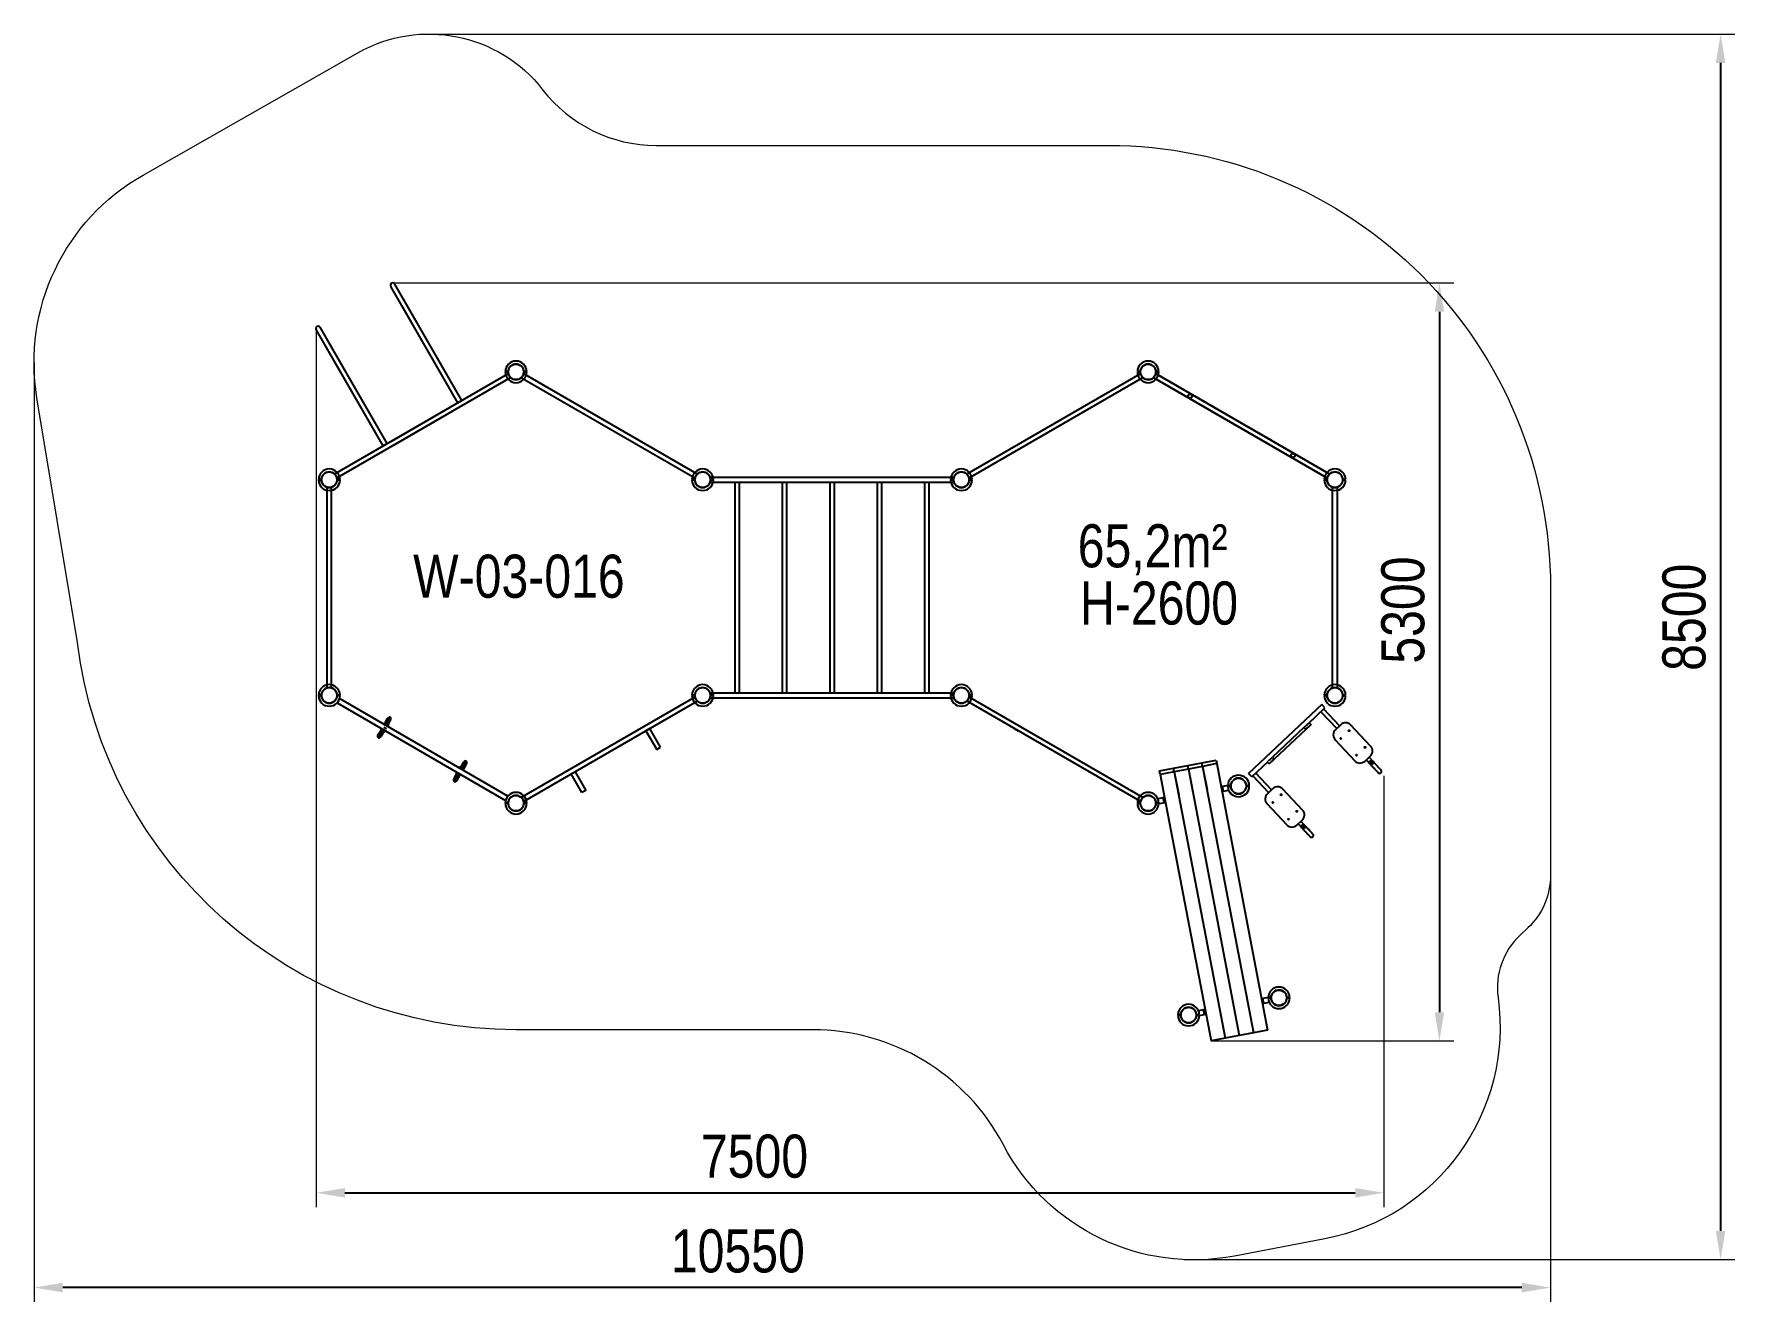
# Model space of a CAD drawing. Header units: millimetres. Extents: x -5526 to 6307, y -4831 to 3987.
import ezdxf

# ---------------------------------------------------------------- set-up
doc = ezdxf.new("R2010")
doc.units = ezdxf.units.MM
for name, color, linetype in [('DIKOM_АРТИКУЛ', 7, 'Continuous'), ('DIKOM_ЗОНА', 80, 'Continuous'), ('DIKOM_ОБЪЕКТ', 7, 'Continuous'), ('DIKOM_РАЗМЕР_ЗОНА', 7, 'Continuous'), ('DIKOM_РАЗМЕР_ОБЪЕКТА', 7, 'Continuous')]:
    doc.layers.add(name, color=color, linetype=linetype)
doc.styles.add('style1', font='arial.ttf', dxfattribs={"width": 0.8})
doc.dimstyles.new('1-50', dxfattribs={"dimtxt": 300, "dimasz": 200, "dimexe": 100, "dimexo": 0, "dimgap": 100, "dimtad": 1, "dimdec": 0, "dimtxsty": 'style1', "dimcen": 0, "dimclrd": 7, "dimclre": 7, "dimadec": 1, "dimazin": 2, "dimtfac": 1, "dimtdec": 0, "dimtmove": 0, "dimatfit": 3, "dimfxl": 0, "dimlwd": 25, "dimlwe": 18, "dimarcsym": 0})

# ---------------------------------------------------------------- blocks, each defined once
blk = doc.blocks.new('*D10')
at = {"layer": 'Defpoints', "color": 0, "transparency": 16777216}
for p in [(-5526, 1702), (5024, -1523), (-5526, -4731)]:
    blk.add_point(p, dxfattribs=at)
at = {"layer": 'DIKOM_РАЗМЕР_ЗОНА', "color": 7, "lineweight": 18, "transparency": 16777216}
for p, q in [((-5526, 1702), (-5526, -4831)), ((5024, -1523), (5024, -4831))]:
    blk.add_line(p, q, dxfattribs=at)
at = {"layer": 'DIKOM_РАЗМЕР_ЗОНА', "color": 7, "lineweight": 25, "transparency": 16777216}
blk.add_line((4824, -4731), (-5326, -4731), dxfattribs=at)
at = {"layer": 'DIKOM_РАЗМЕР_ЗОНА', "color": 7, "transparency": 16777216}
for points in [[(-5326, -4698), (-5326, -4765), (-5526, -4731)], [(4824, -4698), (4824, -4765), (5024, -4731)]]:
    blk.add_solid(points, dxfattribs=at)
at = {"layer": 'DIKOM_РАЗМЕР_ЗОНА', "color": 0, "transparency": 16777216, "insert": (-630, -4478), "char_height": 300, "attachment_point": 5, "style": 'style1'}
blk.add_mtext('10550', dxfattribs=at)
blk = doc.blocks.new('*D11')
at = {"layer": 'Defpoints', "color": 0, "transparency": 16777216}
for p in [(-2778, 3987), (2472, -4537), (6207, -4537)]:
    blk.add_point(p, dxfattribs=at)
at = {"layer": 'DIKOM_РАЗМЕР_ЗОНА', "color": 7, "lineweight": 18, "transparency": 16777216}
for p, q in [((-2778, 3987), (6307, 3987)), ((2472, -4537), (6307, -4537))]:
    blk.add_line(p, q, dxfattribs=at)
at = {"layer": 'DIKOM_РАЗМЕР_ЗОНА', "color": 7, "lineweight": 25, "transparency": 16777216}
blk.add_line((6207, 3787), (6207, -4337), dxfattribs=at)
at = {"layer": 'DIKOM_РАЗМЕР_ЗОНА', "color": 7, "transparency": 16777216}
for points in [[(6174, 3787), (6240, 3787), (6207, 3987)], [(6174, -4337), (6240, -4337), (6207, -4537)]]:
    blk.add_solid(points, dxfattribs=at)
at = {"layer": 'DIKOM_РАЗМЕР_ЗОНА', "color": 0, "transparency": 16777216, "insert": (5954, -69), "char_height": 300, "attachment_point": 5, "rotation": 90, "style": 'style1'}
blk.add_mtext('8500', dxfattribs=at)
blk = doc.blocks.new('*D12')
at = {"layer": 'Defpoints', "color": 0, "transparency": 16777216}
for p in [(-3030, 2256), (2662, -3016), (4251, -3016)]:
    blk.add_point(p, dxfattribs=at)
at = {"layer": 'DIKOM_РАЗМЕР_ОБЪЕКТА', "color": 7, "lineweight": 18, "transparency": 16777216}
for p, q in [((-3030, 2256), (4351, 2256)), ((2662, -3016), (4351, -3016))]:
    blk.add_line(p, q, dxfattribs=at)
at = {"layer": 'DIKOM_РАЗМЕР_ОБЪЕКТА', "color": 7, "lineweight": 25, "transparency": 16777216}
blk.add_line((4251, 2056), (4251, -2816), dxfattribs=at)
at = {"layer": 'DIKOM_РАЗМЕР_ОБЪЕКТА', "color": 7, "transparency": 16777216}
for points in [[(4218, 2056), (4284, 2056), (4251, 2256)], [(4218, -2816), (4284, -2816), (4251, -3016)]]:
    blk.add_solid(points, dxfattribs=at)
at = {"layer": 'DIKOM_РАЗМЕР_ОБЪЕКТА', "color": 0, "transparency": 16777216, "insert": (3998, -19), "char_height": 300, "attachment_point": 5, "rotation": 90, "style": 'style1'}
blk.add_mtext('5300', dxfattribs=at)
blk = doc.blocks.new('*D13')
at = {"layer": 'Defpoints', "color": 0, "transparency": 16777216}
for p in [(-3564, 1932), (3865, -1171), (3865, -4072)]:
    blk.add_point(p, dxfattribs=at)
at = {"layer": 'DIKOM_РАЗМЕР_ОБЪЕКТА', "color": 7, "lineweight": 18, "transparency": 16777216}
for p, q in [((-3564, 1932), (-3564, -4172)), ((3865, -1171), (3865, -4172))]:
    blk.add_line(p, q, dxfattribs=at)
at = {"layer": 'DIKOM_РАЗМЕР_ОБЪЕКТА', "color": 7, "lineweight": 25, "transparency": 16777216}
blk.add_line((-3364, -4072), (3665, -4072), dxfattribs=at)
at = {"layer": 'DIKOM_РАЗМЕР_ОБЪЕКТА', "color": 7, "transparency": 16777216}
for points in [[(-3364, -4039), (-3364, -4105), (-3564, -4072)], [(3665, -4039), (3665, -4105), (3865, -4072)]]:
    blk.add_solid(points, dxfattribs=at)
at = {"layer": 'DIKOM_РАЗМЕР_ОБЪЕКТА', "color": 0, "transparency": 16777216, "insert": (-514, -3819), "char_height": 300, "attachment_point": 5, "style": 'style1'}
blk.add_mtext('7500', dxfattribs=at)

msp = doc.modelspace()

# ---------------------------------------------------------------- linework, layer by layer
at = {"layer": 'DIKOM_ЗОНА', "color": 3, "lineweight": 15}
msp.add_lwpolyline([(3454, -4391.9), (2825.3, -4511.9, -0.3297588), (1217.3, -3738, 0.2782735), (-109.6, -2937.5), (-2173.5, -2937.5, -0.3780769), (-5224.6, -245.7), (-5506.3, 1457.6, -0.3141465), (-4768, 3006.1), (-3272.7, 3856.6, -0.3731691), (-1987.9, 3599.9, 0.2319041), (-1197.5, 3212.5), (1948.6, 3212.5, -0.4142136), (5023.6, 137.5), (5023.6, -1865.7, -0.2069752), (4866, -2230), (4811.7, -2281, 0.2429634), (4658.8, -2713.6, -0.3992129)], format="xyb", close=True, dxfattribs=at)
at = {"layer": 'DIKOM_ОБЪЕКТ'}
for p, q in [((-2577.2, 1422.9), (-3044.2, 2231.8)), ((-2549.5, 1438.9), (-3016.5, 2247.8)), ((-2577.2, 1422.9), (-2986.2, 2131.3)), ((-2549.5, 1438.9), (-2958.5, 2147.3)), ((-3096.8, 1122.9), (-3563.8, 1931.8)), ((-3069.1, 1138.9), (-3536.1, 1947.8)), ((-3096.8, 1122.9), (-3505.8, 1831.3)), ((-3069.1, 1138.9), (-3478.1, 1847.3)), ((-3432.9, 928.9), (-2229.2, 1623.9)), ((-2213.2, 1596.1), (-3416.9, 901.1)), ((-2228, 1639.5), (-2248.5, 1639.5)), ((-2228, 1635.5), (-2248.5, 1635.5)), ((-2133.9, 1596.1), (-930.1, 901.1)), ((-2098.5, 1639.5), (-2119.1, 1639.5)), ((-2098.5, 1635.5), (-2119.1, 1635.5)), ((-2118.5, 1639.5), (-2118.5, 1635.5)), ((-914.1, 928.9), (-2117.9, 1623.9)), ((965.1, 928.9), (2168.9, 1623.9)), ((2184.9, 1596.1), (981.1, 901.1)), ((2170.1, 1639.5), (2149.5, 1639.5)), ((2170.1, 1635.5), (2149.5, 1635.5)), ((3467.9, 901.1), (2264.2, 1596.1)), ((2264.2, 1596.1), (3467.9, 901.1)), ((2299.5, 1639.5), (2279, 1639.5)), ((2299.5, 1635.5), (2279, 1635.5)), ((2279.5, 1639.5), (2279.5, 1635.5)), ((2280.2, 1623.9), (3483.9, 928.9)), ((3483.9, 928.9), (2280.2, 1623.9)), ((-2577.2, 1422.9), (-2549.5, 1438.9)), ((-3035.3, 1158.4), (-2626.8, 1394.3)), ((-2610.8, 1366.6), (-3019.3, 1130.7)), ((2661.8, 1366.6), (3070.3, 1130.7)), ((3086.3, 1158.4), (2677.8, 1394.3)), ((-3096.8, 1122.9), (-3069.1, 1138.9)), ((-3527, 889.5), (-3547.6, 889.5)), ((-3527, 885.5), (-3547.6, 885.5)), ((-3488.6, 832.5), (-3488.6, -557.5)), ((-3456.6, -557.5), (-3456.6, 832.5)), ((-3397.6, 889.5), (-3418.1, 889.5)), ((-3397.6, 885.5), (-3418.1, 885.5)), ((-3417.6, 889.5), (-3417.6, 885.5)), ((-929, 889.5), (-949.5, 889.5)), ((-929, 885.5), (-949.5, 885.5)), ((-799.5, 889.5), (-820, 889.5)), ((-799.5, 885.5), (-820, 885.5)), ((870.5, 903.5), (-819.5, 903.5)), ((-819.5, 889.5), (-819.5, 885.5)), ((-819.5, 871.5), (870.5, 871.5)), ((-650.5, 871.5), (-650.5, -596.5)), ((-618.5, -596.5), (-618.5, 871.5)), ((-320.5, 871.5), (-320.5, -596.5)), ((-288.5, -596.5), (-288.5, 871.5)), ((9.5, 871.5), (9.5, -596.5)), ((41.5, -596.5), (41.5, 871.5)), ((339.5, 871.5), (339.5, -596.5)), ((371.5, -596.5), (371.5, 871.5)), ((669.5, 871.5), (669.5, -596.5)), ((701.5, -596.5), (701.5, 871.5)), ((871, 889.5), (850.5, 889.5)), ((871, 885.5), (850.5, 885.5)), ((1000.5, 889.5), (980, 889.5)), ((1000.5, 885.5), (980, 885.5)), ((980.5, 889.5), (980.5, 885.5)), ((3469.1, 889.5), (3448.6, 889.5)), ((3469.1, 885.5), (3448.6, 885.5)), ((3507.6, -557.5), (3507.6, 832.5)), ((3539.6, 832.5), (3539.6, -557.5)), ((3598.6, 889.5), (3578, 889.5)), ((3598.6, 885.5), (3578, 885.5)), ((3578.6, 889.5), (3578.6, 885.5)), ((-3527, -610.5), (-3547.6, -610.5)), ((-3527, -614.5), (-3547.6, -614.5)), ((-3397.6, -610.5), (-3418.1, -610.5)), ((-3397.6, -614.5), (-3418.1, -614.5)), ((-3417.6, -610.5), (-3417.6, -614.5)), ((-3417.5, -663.4), (-2246.2, -1343.7)), ((-2231.1, -1314.3), (-3401, -634.9)), ((-929.7, -625.9), (-2133.5, -1320.9)), ((-2117.5, -1348.6), (-913.7, -653.6)), ((-929, -610.5), (-949.5, -610.5)), ((-929, -614.5), (-949.5, -614.5)), ((-799.5, -610.5), (-820, -610.5)), ((-799.5, -614.5), (-820, -614.5)), ((870.5, -596.5), (-819.5, -596.5)), ((-819.5, -610.5), (-819.5, -614.5)), ((-819.5, -628.5), (870.5, -628.5)), ((871, -610.5), (850.5, -610.5)), ((871, -614.5), (850.5, -614.5)), ((2168.5, -1348.6), (964.7, -653.6)), ((1000.5, -610.5), (980, -610.5)), ((1000.5, -614.5), (980, -614.5)), ((980.5, -610.5), (980.5, -614.5)), ((980.7, -625.9), (2184.5, -1320.9)), ((3431.9, -675.6), (2921.9, -1155)), ((3340.7, -807.4), (3454.9, -700)), ((3454.9, -700), (3431.9, -675.6)), ((3556.1, -824.5), (3446.5, -707.9)), ((3469.1, -610.5), (3448.6, -610.5)), ((3469.1, -614.5), (3448.6, -614.5)), ((3598.6, -610.5), (3578, -610.5)), ((3598.6, -614.5), (3578, -614.5)), ((3578.6, -610.5), (3578.6, -614.5)), ((-3090.5, -815.2), (-3083.6, -803.2)), ((-3090.1, -815.4), (-3088.3, -812.4)), ((-3090.1, -815.4), (-3086.6, -817.4)), ((-3088.3, -812.4), (-3084.8, -814.4)), ((-3086.6, -817.4), (-3084.8, -814.4)), ((-3080.9, -808.6), (-3086.2, -817.7)), ((-3083.6, -803.2), (-3066.7, -774.3)), ((-3079.3, -809.5), (-3080.9, -808.6)), ((-3078.5, -808), (-3079.4, -809.5)), ((-3079.1, -809.2), (-3078.5, -808)), ((-3076.4, -806.5), (-3077.2, -806)), ((-3069, -800.1), (-3071.3, -804.1)), ((-3069.7, -827.2), (-3063.2, -816)), ((-3064, -818.4), (-3069.3, -827.5)), ((-3052.2, -771.2), (-3069, -800.1)), ((-3061.9, -819.7), (-3067.1, -828.7)), ((-3066.7, -774.3), (-3063.1, -768.1)), ((-3066.7, -829), (-3065, -826)), ((-3064.8, -819.3), (-3065.2, -819.5)), ((-3061.5, -828), (-3065, -826)), ((-3064, -818.4), (-3064.5, -819.2)), ((-3062.7, -819.2), (-3064, -818.4)), ((-3063.3, -831), (-3061.5, -828)), ((-3047.7, -785.3), (-3062.3, -810.4)), ((-3061.9, -819.7), (-3062, -819.6)), ((-3060.1, -816.4), (-3061, -815.8)), ((-3048.1, -764.1), (-3052.2, -771.2)), ((-3044.1, -779.1), (-3047.7, -785.3)), ((3345.6, -802.8), (3357.4, -815.3)), ((3426.8, -726.4), (3536.4, -843)), ((3564.5, -816.6), (3528, -850.9)), ((3772.1, -964.6), (3635.1, -818.8)), ((-3134.9, -891.7), (-3131.3, -885.5)), ((-3131.3, -885.5), (-3114.5, -856.5)), ((-3126.8, -899.6), (-3131, -906.7)), ((-3110, -870.7), (-3126.8, -899.6)), ((-3112.3, -896.6), (-3115.9, -902.8)), ((-3114.5, -856.5), (-3107.1, -843.7)), ((-3097.7, -871.4), (-3112.3, -896.6)), ((-3107.7, -866.7), (-3110, -870.7)), ((-3109.4, -859), (-3108.5, -859.5)), ((-3108.4, -847), (-3106.6, -844)), ((-3108.4, -847), (-3104.9, -849)), ((-3102.7, -846.2), (-3108, -855.3)), ((-3108, -855.3), (-3107.3, -855.7)), ((-3107.9, -856.5), (-3107.4, -855.7)), ((-3107.9, -856.5), (-3107.4, -855.8)), ((-3100.2, -847.7), (-3107.2, -859.8)), ((-3106.6, -844), (-3103.2, -846)), ((-3104.9, -849), (-3103.2, -846)), ((-3093.3, -867.9), (-3086.3, -855.8)), ((-3093.1, -868.8), (-3092.3, -869.4)), ((-3091.9, -832.3), (-3073.8, -842.7)), ((-3091.6, -866.3), (-3091.7, -866.4)), ((-3090, -865.8), (-3089, -866.4)), ((-3083.7, -857.3), (-3089, -866.4)), ((-3085, -860.6), (-3083.3, -857.5)), ((-3081.6, -862.6), (-3085, -860.6)), ((-3079.8, -859.5), (-3083.3, -857.5)), ((-3081.6, -862.6), (-3079.8, -859.5)), ((-3063.3, -831), (-3066.7, -829)), ((-1241.9, -843.1), (-1269.6, -859.1)), ((-1269.6, -859.1), (-1194.6, -989)), ((-1166.9, -973), (-1241.9, -843.1)), ((1292.9, -843.1), (1320.6, -859.1)), ((3308.6, -836.5), (3090, -1041.9)), ((3321, -849.6), (3102.4, -1055)), ((3321, -849.6), (3308.6, -836.5)), ((3525.8, -921.5), (3662.8, -1067.3)), ((-1194.6, -989), (-1166.9, -973)), ((2598.5, -1081.3), (2696.7, -1062.6)), ((2696.7, -1062.6), (2701.4, -1087.3)), ((3090, -1041.9), (3102.4, -1055)), ((3733.5, -1069.5), (3769.9, -1035.2)), ((3741.9, -1061.6), (3767.4, -1088.7)), ((3787.1, -1070.2), (3761.6, -1043.1)), ((-2603.4, -1191), (-2588.8, -1165.9)), ((-2598.8, -1205.1), (-2582, -1176.2)), ((-2590.9, -1160), (-2590.1, -1160.5)), ((-2589.6, -1148.3), (-2587.8, -1145.3)), ((-2589.6, -1148.3), (-2586.1, -1150.3)), ((-2589.2, -1156.7), (-2583.9, -1147.6)), ((-2589.2, -1156.7), (-2589, -1156.7)), ((-2588.4, -1157.1), (-2587, -1157.9)), ((-2587.8, -1145.3), (-2584.3, -1147.3)), ((-2581.3, -1149.1), (-2587.8, -1160.3)), ((-2587, -1157.9), (-2581.7, -1148.8)), ((-2587, -1157.9), (-2586.5, -1157.2)), ((-2586.2, -1157), (-2585.8, -1156.8)), ((-2586.1, -1150.3), (-2584.3, -1147.3)), ((-2567.5, -1173.1), (-2584.3, -1202.1)), ((-2582, -1176.2), (-2579.7, -1172.3)), ((-2574.7, -1169.8), (-2573.8, -1170.3)), ((-2572.6, -1168.3), (-2571.6, -1166.8)), ((-2572, -1167.1), (-2572.6, -1168.3)), ((-2571.7, -1166.8), (-2570.2, -1167.7)), ((-2571.2, -1116.8), (-2569.5, -1113.8)), ((-2571.2, -1116.8), (-2567.8, -1118.8)), ((-2570.2, -1167.7), (-2564.9, -1158.6)), ((-2569.5, -1113.8), (-2566, -1115.8)), ((-2567.8, -1118.8), (-2566, -1115.8)), ((-2560.6, -1161.1), (-2567.5, -1173.1)), ((-2567.3, -1119), (-2562.1, -1110)), ((-2566.2, -1161.9), (-2564.4, -1158.9)), ((-2562.7, -1163.9), (-2566.2, -1161.9)), ((-2557.7, -1108.4), (-2564.7, -1120.5)), ((-2561, -1160.9), (-2564.4, -1158.9)), ((-2562.7, -1163.9), (-2561, -1160.9)), ((-2561, -1110.6), (-2562.1, -1110)), ((-2559.4, -1110.1), (-2559.4, -1109.9)), ((-2557.9, -1107.5), (-2558.8, -1107)), ((-2553.3, -1104.9), (-2538.7, -1079.8)), ((-2550.9, -1128.6), (-2543.9, -1116.5)), ((-2548.3, -1130.1), (-2543, -1121)), ((-2547.9, -1130.3), (-2546.1, -1127.3)), ((-2544.4, -1132.3), (-2547.9, -1130.3)), ((-2542.7, -1129.3), (-2546.1, -1127.3)), ((-2544.4, -1132.3), (-2542.7, -1129.3)), ((-2536.5, -1119.8), (-2544, -1132.6)), ((-2543, -1121), (-2543.7, -1120.6)), ((-2543.1, -1119.8), (-2543.6, -1120.7)), ((-2543.1, -1119.8), (-2543.6, -1120.5)), ((-2543.3, -1109.6), (-2541.1, -1105.6)), ((-2541.7, -1117.3), (-2542.5, -1116.8)), ((-2541.1, -1105.6), (-2524.2, -1076.7)), ((-2538.7, -1079.8), (-2535.1, -1073.6)), ((-2519.7, -1090.8), (-2536.5, -1119.8)), ((-2524.2, -1076.7), (-2520.1, -1069.6)), ((-2516.1, -1084.6), (-2519.7, -1090.8)), ((-1789.3, -1159.1), (-1761.5, -1143.1)), ((-1714.3, -1289), (-1789.3, -1159.1)), ((-1761.5, -1143.1), (-1686.5, -1273)), ((1840.3, -1159.1), (1812.5, -1143.1)), ((2303.8, -1137.5), (2402, -1118.8)), ((2308.5, -1162.3), (2303.8, -1137.5)), ((2406.7, -1143.5), (2308.5, -1162.3)), ((2308.5, -1162.3), (2339.3, -1323.6)), ((2402, -1118.8), (2500.2, -1100)), ((2406.7, -1143.5), (2402, -1118.8)), ((2505, -1124.8), (2406.7, -1143.5)), ((2406.7, -1143.5), (2437.5, -1304.8)), ((2406.7, -1143.5), (2760.3, -2997.2)), ((2500.2, -1100), (2598.5, -1081.3)), ((2505, -1124.8), (2500.2, -1100)), ((2603.2, -1106.1), (2505, -1124.8)), ((2505, -1124.8), (2535.7, -1286.1)), ((2505, -1124.8), (2858.6, -2978.5)), ((2603.2, -1106.1), (2598.5, -1081.3)), ((2701.4, -1087.3), (2603.2, -1106.1)), ((2603.2, -1106.1), (2634, -1267.3)), ((2610.6, -1144.7), (2956.8, -2959.7)), ((2701.4, -1087.3), (2732.2, -1248.6)), ((2944.8, -1179.4), (2921.9, -1155)), ((2944.8, -1179.4), (3059, -1072.1)), ((2953.2, -1171.6), (3062.8, -1288.2)), ((3082.5, -1269.7), (2972.9, -1153.1)), ((3065.9, -1089.3), (3054.1, -1076.7)), ((-2607, -1197.2), (-2603.4, -1191)), ((-2603, -1212.3), (-2598.8, -1205.1)), ((-2584.3, -1202.1), (-2587.9, -1208.3)), ((-1686.5, -1273), (-1714.3, -1289)), ((2778.3, -1239.8), (2732.2, -1248.6)), ((2732.2, -1248.6), (3055, -2941)), ((2738.5, -1281.5), (2784.5, -1272.7)), ((2748.3, -1279.6), (2742, -1246.7)), ((2798.7, -1240.6), (2778.2, -1240.6)), ((2798.7, -1244.6), (2778.2, -1244.6)), ((2928.2, -1240.6), (2907.7, -1240.6)), ((2928.2, -1244.6), (2907.7, -1244.6)), ((2908.2, -1240.6), (2908.2, -1244.6)), ((3090.8, -1261.8), (3054.4, -1296)), ((3298.5, -1409.7), (3161.5, -1264)), ((-2228, -1360.5), (-2248.5, -1360.5)), ((-2228, -1364.5), (-2248.5, -1364.5)), ((-2098.5, -1360.5), (-2119.1, -1360.5)), ((-2098.5, -1364.5), (-2119.1, -1364.5)), ((-2118.5, -1360.5), (-2118.5, -1364.5)), ((2170.1, -1360.5), (2149.5, -1360.5)), ((2170.1, -1364.5), (2149.5, -1364.5)), ((2299.5, -1360.5), (2279, -1360.5)), ((2299.5, -1364.5), (2279, -1364.5)), ((2279.5, -1360.5), (2279.5, -1364.5)), ((2339.3, -1323.6), (2293.2, -1332.3)), ((2299.5, -1365.3), (2345.5, -1356.5)), ((2335.7, -1358.3), (2329.4, -1325.4)), ((2339.3, -1323.6), (2662.1, -3015.9)), ((3052.2, -1366.7), (3189.2, -1512.4)), ((3259.9, -1514.6), (3296.3, -1480.4)), ((3268.2, -1506.8), (3293.8, -1533.9)), ((3313.4, -1515.4), (3287.9, -1488.3)), ((3059.3, -2713.3), (3013.3, -2722)), ((3029.4, -2753.1), (3023.1, -2720.2)), ((3079.8, -2714), (3059.3, -2714)), ((3079.8, -2718), (3059.3, -2718)), ((3209.3, -2714), (3188.7, -2714)), ((3209.3, -2718), (3188.7, -2718)), ((3189.3, -2714), (3189.3, -2718)), ((2451.1, -2833.9), (2430.6, -2833.9)), ((2451.1, -2837.9), (2430.6, -2837.9)), ((2580.6, -2833.9), (2560.1, -2833.9)), ((2580.6, -2837.9), (2560.1, -2837.9)), ((2560.6, -2833.9), (2560.6, -2837.9)), ((2620.3, -2797), (2574.3, -2805.8)), ((2580.6, -2838.7), (2626.6, -2829.9)), ((2616.8, -2831.8), (2610.5, -2798.9)), ((3019.5, -2755), (3065.6, -2746.2)), ((3055, -2941), (2956.8, -2959.7)), ((2760.3, -2997.2), (2662.1, -3015.9)), ((2858.6, -2978.5), (2760.3, -2997.2)), ((2956.8, -2959.7), (2858.6, -2978.5))]:
    msp.add_line(p, q, dxfattribs=at)
at = {"layer": 'DIKOM_ОБЪЕКТ', "flags": 128}
for points in [[(-3078.5, -808), (-3077.9, -807.1), (-3077.5, -806.4), (-3077.3, -806.1), (-3077.2, -806), (-3077.4, -806.3), (-3077.7, -806.8), (-3078.2, -807.7), (-3078.9, -808.8), (-3079.7, -810.2), (-3080.7, -811.9), (-3081.8, -813.8), (-3083.1, -815.9), (-3084.5, -818.2), (-3084.7, -818.5)], [(-3083.9, -819), (-3083.6, -818.7), (-3082.2, -816.4), (-3081, -814.3), (-3079.8, -812.4), (-3078.8, -810.7), (-3078, -809.3), (-3077.3, -808.2), (-3076.8, -807.3), (-3076.5, -806.8), (-3076.4, -806.5), (-3076.4, -806.5)], [(-3062.3, -817.9), (-3061.7, -816.9), (-3061.3, -816.3), (-3061, -815.9), (-3061, -815.9), (-3061.1, -816.1), (-3061.4, -816.7), (-3061.9, -817.5), (-3062.6, -818.6), (-3063.4, -820), (-3064.4, -821.7), (-3065.6, -823.6), (-3066.9, -825.7), (-3068.2, -828), (-3068.3, -828.1)], [(-3067.4, -828.6), (-3067.4, -828.5), (-3066, -826.2), (-3064.7, -824.1), (-3063.6, -822.2), (-3062.6, -820.6), (-3061.8, -819.2), (-3061.1, -818), (-3060.6, -817.2), (-3060.3, -816.6), (-3060.1, -816.4), (-3060.1, -816.4)], [(3308.6, -836.5), (3311.8, -833.5), (3315, -830.5), (3318.1, -827.6), (3321.1, -824.8), (3324, -822), (3326.9, -819.3), (3329.5, -816.8), (3332.1, -814.5), (3334.4, -812.3), (3336.6, -810.2), (3337.8, -809.1)], [(3357.4, -815.3), (3357.3, -815.5), (3356.9, -815.9), (3356.2, -816.5), (3355.2, -817.4), (3354, -818.6), (3352.5, -819.9), (3350.8, -821.5), (3348.9, -823.4), (3346.7, -825.4), (3344.4, -827.6), (3341.9, -829.9), (3339.2, -832.5), (3336.4, -835.1), (3333.4, -837.9), (3330.4, -840.7), (3327.3, -843.6), (3324.1, -846.6), (3321, -849.6)], [(-3101.8, -846.8), (-3102.4, -847.7), (-3103.7, -849.9), (-3105, -851.9), (-3106.1, -853.8), (-3107.1, -855.3), (-3107.9, -856.6), (-3108.5, -857.7), (-3109, -858.4), (-3109.3, -858.8), (-3109.4, -859), (-3109.3, -858.8), (-3109, -858.4), (-3108.6, -857.6), (-3107.9, -856.5)], [(-3108.5, -859.5), (-3108.4, -859.4), (-3108.1, -858.9), (-3107.7, -858.2), (-3107, -857.1), (-3106.2, -855.8), (-3105.3, -854.3), (-3104.1, -852.5), (-3102.9, -850.4), (-3101.5, -848.2), (-3101, -847.3)], [(-3085.4, -856.3), (-3086.1, -857.5), (-3087.5, -859.7), (-3088.7, -861.8), (-3089.9, -863.6), (-3090.8, -865.2), (-3091.6, -866.5), (-3092.3, -867.5), (-3092.7, -868.3), (-3093, -868.7), (-3093.1, -868.8), (-3093, -868.7), (-3092.8, -868.2), (-3092.3, -867.4), (-3091.7, -866.4)], [(-3092.3, -869.4), (-3092.2, -869.2), (-3091.9, -868.8), (-3091.4, -868), (-3090.8, -867), (-3090, -865.7), (-3089, -864.1), (-3087.9, -862.3), (-3086.6, -860.3), (-3085.3, -858), (-3084.5, -856.8)], [(3060.9, -1069.3), (3062.1, -1068.2), (3064.3, -1066.1), (3066.6, -1063.9), (3069.1, -1061.6), (3071.8, -1059.1), (3074.6, -1056.4), (3077.6, -1053.6), (3080.6, -1050.8), (3083.7, -1047.9), (3086.9, -1044.9), (3090, -1041.9)], [(3102.4, -1055), (3099.2, -1058), (3096, -1061), (3092.9, -1063.9), (3089.9, -1066.8), (3087, -1069.5), (3084.2, -1072.2), (3081.5, -1074.7), (3079, -1077.1), (3076.6, -1079.3), (3074.5, -1081.3), (3072.5, -1083.1), (3070.8, -1084.7), (3069.4, -1086.1), (3068.1, -1087.2), (3067.2, -1088.1), (3066.5, -1088.8), (3066.1, -1089.2), (3065.9, -1089.3)], [(-2583.6, -1147.7), (-2583.7, -1147.8), (-2585, -1150.1), (-2586.3, -1152.2), (-2587.5, -1154.1), (-2588.5, -1155.8), (-2589.3, -1157.2), (-2590, -1158.3), (-2590.5, -1159.1), (-2590.8, -1159.7), (-2590.9, -1159.9), (-2590.9, -1160)], [(-2588.8, -1158.5), (-2589.4, -1159.4), (-2589.8, -1160.1), (-2590, -1160.4), (-2590.1, -1160.5), (-2589.9, -1160.2), (-2589.6, -1159.7), (-2589.1, -1158.8), (-2588.4, -1157.7), (-2587.6, -1156.3), (-2586.6, -1154.6), (-2585.5, -1152.7), (-2584.2, -1150.6), (-2582.8, -1148.3), (-2582.8, -1148.2)], [(-2567.2, -1157.3), (-2567.4, -1157.6), (-2568.8, -1159.9), (-2570.1, -1162), (-2571.2, -1163.9), (-2572.2, -1165.6), (-2573.1, -1167), (-2573.7, -1168.1), (-2574.2, -1169), (-2574.5, -1169.6), (-2574.7, -1169.8), (-2574.7, -1169.8)], [(-2572.6, -1168.3), (-2573.1, -1169.3), (-2573.6, -1169.9), (-2573.8, -1170.3), (-2573.8, -1170.3), (-2573.7, -1170.1), (-2573.4, -1169.5), (-2572.9, -1168.7), (-2572.2, -1167.5), (-2571.4, -1166.1), (-2570.4, -1164.5), (-2569.2, -1162.6), (-2567.9, -1160.4), (-2566.6, -1158.1), (-2566.3, -1157.8)], [(-2558.8, -1107), (-2558.9, -1107.1), (-2559.2, -1107.5), (-2559.6, -1108.3), (-2560.3, -1109.3), (-2561.1, -1110.6), (-2562, -1112.2), (-2563.2, -1114), (-2564.4, -1116.1), (-2565.8, -1118.3), (-2566.5, -1119.5)], [(-2565.7, -1120), (-2564.9, -1118.8), (-2563.6, -1116.6), (-2562.3, -1114.5), (-2561.2, -1112.7), (-2560.2, -1111.1), (-2559.4, -1109.8), (-2558.8, -1108.8), (-2558.3, -1108.1), (-2558, -1107.6), (-2557.9, -1107.5), (-2558, -1107.6), (-2558.3, -1108.1), (-2558.7, -1108.9), (-2559.4, -1109.9)], [(-2542.5, -1116.8), (-2542.6, -1117), (-2542.9, -1117.4), (-2543.4, -1118.1), (-2544, -1119.2), (-2544.8, -1120.5), (-2545.8, -1122.1), (-2546.9, -1123.9), (-2548.2, -1125.9), (-2549.5, -1128.1), (-2550.1, -1129.1)], [(-2549.2, -1129.6), (-2548.7, -1128.7), (-2547.3, -1126.4), (-2546.1, -1124.4), (-2544.9, -1122.6), (-2544, -1121), (-2543.2, -1119.7), (-2542.5, -1118.7), (-2542.1, -1117.9), (-2541.8, -1117.5), (-2541.7, -1117.3), (-2541.8, -1117.5), (-2542, -1118), (-2542.5, -1118.7), (-2543.1, -1119.8)], [(3767.4, -1088.7), (3771.2, -1092.7), (3774.9, -1096.7), (3778.6, -1100.7), (3782.3, -1104.6), (3785.9, -1108.4), (3789.4, -1112.2), (3792.8, -1115.8), (3796.2, -1119.3), (3799.4, -1122.7), (3802.4, -1126), (3805.3, -1129.1), (3808.1, -1132), (3810.6, -1134.8), (3813, -1137.3), (3815.2, -1139.6), (3817.2, -1141.7), (3819, -1143.6), (3820.5, -1145.3), (3821.9, -1146.7), (3823, -1147.9), (3823.8, -1148.8), (3824.4, -1149.4), (3824.8, -1149.8), (3824.9, -1149.9)], [(3784.9, -1072.3), (3784.5, -1072.7), (3783.3, -1073.8), (3781.9, -1075.1), (3780.4, -1076.5), (3778.8, -1078), (3777.2, -1079.5), (3775.6, -1081), (3774, -1082.5), (3772.5, -1083.9), (3771.2, -1085.2), (3770, -1086.3), (3769.6, -1086.7)], [(3769.6, -1086.7), (3770, -1086.3), (3771.2, -1085.2), (3772.5, -1083.9), (3774, -1082.5), (3775.6, -1081), (3777.2, -1079.5)], [(3777.2, -1079.5), (3778.8, -1078), (3780.4, -1076.5), (3781.9, -1075.1), (3783.3, -1073.8), (3784.5, -1072.7), (3784.9, -1072.3)], [(3844.6, -1131.5), (3844.5, -1131.3), (3844.1, -1130.9), (3843.5, -1130.3), (3842.6, -1129.4), (3841.5, -1128.2), (3840.2, -1126.8), (3838.7, -1125.1), (3836.9, -1123.3), (3834.9, -1121.1), (3832.7, -1118.8), (3830.3, -1116.3), (3827.7, -1113.5), (3825, -1110.6), (3822.1, -1107.5), (3819, -1104.3), (3815.8, -1100.9), (3812.5, -1097.3), (3809.1, -1093.7), (3805.6, -1089.9), (3802, -1086.1), (3798.3, -1082.2), (3794.6, -1078.2), (3790.8, -1074.3), (3787.1, -1070.2)], [(3293.8, -1533.9), (3297.5, -1537.9), (3301.3, -1541.9), (3305, -1545.8), (3308.6, -1549.7), (3312.2, -1553.6), (3315.8, -1557.3), (3319.2, -1561), (3322.5, -1564.5), (3325.7, -1567.9), (3328.8, -1571.2), (3331.7, -1574.3), (3334.4, -1577.2), (3337, -1579.9), (3339.4, -1582.5), (3341.6, -1584.8), (3343.6, -1586.9), (3345.4, -1588.8), (3346.9, -1590.5), (3348.2, -1591.9), (3349.3, -1593), (3350.2, -1593.9), (3350.8, -1594.6), (3351.2, -1595), (3351.3, -1595.1)], [(3311.2, -1517.5), (3310.8, -1517.9), (3309.6, -1519), (3308.3, -1520.3), (3306.8, -1521.7), (3305.2, -1523.1), (3303.6, -1524.7), (3302, -1526.2), (3300.4, -1527.7), (3298.9, -1529.1), (3297.6, -1530.3), (3296.4, -1531.5), (3295.9, -1531.8)], [(3295.9, -1531.8), (3296.4, -1531.5), (3297.6, -1530.3), (3298.9, -1529.1), (3300.4, -1527.7), (3302, -1526.2), (3303.6, -1524.7)], [(3303.6, -1524.7), (3305.2, -1523.1), (3306.8, -1521.7), (3308.3, -1520.3), (3309.6, -1519), (3310.8, -1517.9), (3311.2, -1517.5)], [(3371, -1576.6), (3370.8, -1576.5), (3370.5, -1576.1), (3369.9, -1575.4), (3369, -1574.5), (3367.9, -1573.4), (3366.6, -1572), (3365, -1570.3), (3363.3, -1568.4), (3361.3, -1566.3), (3359.1, -1564), (3356.7, -1561.4), (3354.1, -1558.7), (3351.4, -1555.8), (3348.5, -1552.7), (3345.4, -1549.4), (3342.2, -1546), (3338.9, -1542.5), (3335.4, -1538.8), (3331.9, -1535.1), (3328.3, -1531.3), (3324.7, -1527.4), (3320.9, -1523.4), (3317.2, -1519.4), (3313.4, -1515.4)]]:
    msp.add_lwpolyline(points, dxfattribs=at)
at = {"layer": 'DIKOM_ОБЪЕКТ'}
for centre, radius in [((-2173.5, 1637.5), 54), ((2224.5, 1637.5), 54), ((2516, 1469.3), 13.5), ((3232.2, 1055.8), 13.5), ((-3472.6, 887.5), 54), ((-874.5, 887.5), 54), ((925.5, 887.5), 54), ((3523.6, 887.5), 54), ((-3472.6, -612.5), 54), ((-874.5, -612.5), 54), ((925.5, -612.5), 54), ((3523.6, -612.5), 54), ((3523.6, -612.5), 54), ((3565, -912.2), 4), ((3623.3, -857.4), 4), ((3674.6, -1028.7), 4), ((3732.9, -973.9), 4), ((3777.2, -1079.5), 13.5), ((3777.2, -1079.5), 10.5), ((2853.2, -1242.6), 54), ((2853.2, -1242.6), 54), ((3149.7, -1302.5), 4), ((-2173.5, -1362.5), 54), ((2224.5, -1362.5), 54), ((2224.5, -1362.5), 54), ((3091.4, -1357.3), 4), ((3259.3, -1419.1), 4), ((3201, -1473.9), 4), ((3303.6, -1524.7), 13.5), ((3303.6, -1524.7), 10.5), ((3134.3, -2716), 54), ((3134.3, -2716), 54), ((2505.6, -2835.9), 54), ((2505.6, -2835.9), 54)]:
    msp.add_circle(centre, radius, dxfattribs=at)
for centre, radius, start, end in [((-3030.3, 2239.8), 16, 30, 210), ((-3550, 1939.8), 16, 30, 210), ((-2173.5, 1637.5), 75, 1.52807, 178.47193), ((-2173.5, 1637.5), 54.5, 2.10307, 177.89693), ((2224.5, 1637.5), 75, 1.52807, 178.47193), ((2224.5, 1637.5), 54.5, 2.10307, 177.89693), ((-2173.5, 1637.5), 75, 181.52807, 358.47193), ((-2173.5, 1637.5), 54.5, 182.10307, 357.89693), ((2224.5, 1637.5), 75, 181.52807, 358.47193), ((2224.5, 1637.5), 54.5, 182.10307, 357.89693), ((-3472.6, 887.5), 75, 1.52807, 178.47193), ((-874.5, 887.5), 75, 1.52807, 178.47193), ((925.5, 887.5), 75, 1.52807, 178.47193), ((3523.6, 887.5), 75, 1.52807, 178.47193), ((-3472.6, 887.5), 75, 181.52807, 358.47193), ((-3472.6, 887.5), 54.5, 2.10307, 177.89693), ((-3472.6, 887.5), 54.5, 182.10307, 357.89693), ((-874.5, 887.5), 75, 181.52807, 358.47193), ((-874.5, 887.5), 54.5, 2.10307, 177.89693), ((-874.5, 887.5), 54.5, 182.10307, 357.89693), ((925.5, 887.5), 75, 181.52807, 358.47193), ((925.5, 887.5), 54.5, 2.10307, 177.89693), ((925.5, 887.5), 54.5, 182.10307, 357.89693), ((3523.6, 887.5), 75, 181.52807, 358.47193), ((3523.6, 887.5), 54.5, 2.10307, 177.89693), ((3523.6, 887.5), 54.5, 182.10307, 357.89693), ((-3472.6, -612.5), 75, 1.52807, 178.47193), ((-3472.6, -612.5), 54.5, 2.10307, 177.89693), ((-874.5, -612.5), 75, 1.52807, 178.47193), ((-874.5, -612.5), 54.5, 2.10307, 177.89693), ((925.5, -612.5), 75, 1.52807, 178.47193), ((925.5, -612.5), 54.5, 2.10307, 177.89693), ((3523.6, -612.5), 75, 1.52807, 178.47193), ((3523.6, -612.5), 54.5, 2.10307, 177.89693), ((-3472.6, -612.5), 75, 181.52807, 358.47193), ((-3472.6, -612.5), 54.5, 182.10307, 357.89693), ((-874.5, -612.5), 75, 181.52807, 358.47193), ((-874.5, -612.5), 54.5, 182.10307, 357.89693), ((925.5, -612.5), 75, 181.52807, 358.47193), ((925.5, -612.5), 54.5, 182.10307, 357.89693), ((3523.6, -612.5), 75, 181.52807, 358.47193), ((3523.6, -612.5), 54.5, 182.10307, 357.89693), ((-3074.7, -809), 10.5, 57.17679, 146.89998), ((-3070.1, -812), 8, 329.85213, 149.85213), ((-3074.7, -810.1), 11.5, 13.49488, 60.46982), ((-3053.6, -773.6), 11, 59.85213, 149.85213), ((-3053.6, -773.6), 11, 329.85213, 59.85213), ((3598.7, -853.1), 50, 43.22523, 133.22523), ((-3125.4, -897.2), 11, 149.85213, 239.85213), ((-3125.4, -897.2), 11, 239.85213, 329.85213), ((-3105.1, -861.3), 10.5, 152.80427, 242.52746), ((-3104.1, -860.8), 11.5, 239.23443, 286.20953), ((-3100.3, -863.9), 8, 149.85213, 329.85213), ((3562.3, -887.3), 50, 133.22523, 223.22523), ((3735.7, -998.8), 50, 313.22523, 43.22523), ((-2580.9, -1164.3), 8, 149.85213, 329.85213), ((-2576.4, -1166.2), 11.5, 193.49488, 240.46982), ((-2576.3, -1167.3), 10.5, 237.17679, 326.89998), ((-2550.8, -1112.5), 8, 329.85213, 149.85213), ((-2546.9, -1115.5), 11.5, 59.23443, 106.20953), ((-2545.9, -1115), 10.5, 332.80427, 62.52746), ((-2525.6, -1079.1), 11, 59.85213, 149.85213), ((-2525.6, -1079.1), 11, 329.85213, 59.85213), ((2853.2, -1242.6), 75, 1.52807, 178.47193), ((3699.3, -1033), 50, 223.22523, 313.22523), ((3834.8, -1140.7), 13.5, 223.22523, 43.22523), ((-2597.4, -1202.7), 11, 149.85213, 239.85213), ((-2597.4, -1202.7), 11, 239.85213, 329.85213), ((-2173.5, -1362.5), 75, 1.52807, 178.47193), ((2224.5, -1362.5), 75, 1.52807, 178.47193), ((2853.2, -1242.6), 75, 181.52807, 358.47193), ((2853.2, -1242.6), 54.5, 2.10307, 177.89693), ((2853.2, -1242.6), 54.5, 182.10307, 357.89693), ((3088.6, -1332.5), 50, 133.22523, 223.22523), ((3125.1, -1298.2), 50, 43.22523, 133.22523), ((-2173.5, -1362.5), 75, 181.52807, 358.47193), ((-2173.5, -1362.5), 54.5, 2.10307, 177.89693), ((-2173.5, -1362.5), 54.5, 182.10307, 357.89693), ((2224.5, -1362.5), 75, 181.52807, 358.47193), ((2224.5, -1362.5), 54.5, 2.10307, 177.89693), ((2224.5, -1362.5), 54.5, 182.10307, 357.89693), ((3262.1, -1444), 50, 313.22523, 43.22523), ((3225.6, -1478.2), 50, 223.22523, 313.22523), ((3361.1, -1585.9), 13.5, 223.22523, 43.22523), ((3134.3, -2716), 75, 1.52807, 178.47193), ((3134.3, -2716), 75, 181.52807, 358.47193), ((3134.3, -2716), 54.5, 2.10307, 177.89693), ((3134.3, -2716), 54.5, 182.10307, 357.89693), ((2505.6, -2835.9), 75, 1.52807, 178.47193), ((2505.6, -2835.9), 75, 181.52807, 358.47193), ((2505.6, -2835.9), 54.5, 2.10307, 177.89693), ((2505.6, -2835.9), 54.5, 182.10307, 357.89693), ((2478.8, -2882.9), 0.856, 149.00305, 171.68931)]:
    msp.add_arc(centre, radius, start, end, dxfattribs=at)
for points, knots in [([(3469.5, -607.4), (3469.7, -605.8), (3470.1, -602.6), (3471.2, -597.7), (3472.9, -592.9), (3475, -588.1), (3477.7, -583.4), (3481.2, -578.4), (3486, -573.1), (3492, -568.1), (3498.6, -564.2), (3505.5, -561.1), (3512.5, -559.2), (3518, -558.4), (3521, -558.2), (3521.8, -558.2)], [0, 0, 0, 0, 0.0663725, 0.1329438, 0.1993002, 0.2658061, 0.3325349, 0.3990241, 0.4949375, 0.590849, 0.6843475, 0.7778622, 0.8731286, 0.9684167, 1, 1, 1, 1]), ([(3470.5, -622.6), (3470.3, -621.2), (3469.7, -618.3), (3469.4, -614.3), (3469.3, -610.6), (3469.4, -608.4), (3469.5, -607.4)], [0, 0, 0, 0, 0.2737507, 0.5530373, 0.7743291, 1, 1, 1, 1]), ([(3525.4, -666.8), (3524.3, -666.8), (3522.1, -666.8), (3518.3, -666.5), (3514.3, -665.9), (3511.6, -665.2), (3510.2, -664.8)], [0, 0, 0, 0, 0.2289774, 0.4635308, 0.7291755, 1, 1, 1, 1]), ([(-3077.2, -808.2), (-3077.2, -808.2), (-3077.1, -807.9), (-3076.9, -807.6), (-3076.8, -807.3), (-3076.7, -807.1), (-3076.7, -807.2), (-3076.7, -807.2)], [0, 0, 0, 0, 0.0067999, 0.2385312, 0.5476939, 0.9518264, 1, 1, 1, 1]), ([(-3052.2, -771.2), (-3052.8, -770.9), (-3053.9, -770.3), (-3055.6, -769.8), (-3057.4, -769.5), (-3059.2, -769.6), (-3061, -769.9), (-3062.6, -770.5), (-3064.1, -771.4), (-3065.3, -772.3), (-3066.1, -773.3), (-3066.5, -773.9), (-3066.7, -774.2), (-3066.7, -774.3)], [0, 0, 0, 0, 0.1058379, 0.2147452, 0.3205832, 0.4294904, 0.5353295, 0.6442378, 0.7500796, 0.8589906, 0.9242394, 0.990185, 1, 1, 1, 1]), ([(-3062.4, -818), (-3062.4, -817.9), (-3062.4, -817.9), (-3062.9, -818.3), (-3063.5, -818.6), (-3063.6, -818.7)], [0, 0, 0, 0, 0.3837839, 0.900265, 1, 1, 1, 1]), ([(-3052.2, -771.2), (-3051.7, -771.5), (-3050.7, -772.2), (-3049.3, -773.5), (-3048.2, -774.9), (-3047.3, -776.5), (-3046.7, -778.2), (-3046.4, -779.9), (-3046.5, -781.6), (-3046.7, -783.1), (-3047.2, -784.3), (-3047.5, -784.9), (-3047.7, -785.3), (-3047.7, -785.3)], [0, 0, 0, 0, 0.1058379, 0.2147452, 0.3205832, 0.4294904, 0.5353295, 0.6442378, 0.7500796, 0.8589906, 0.9242394, 0.990185, 1, 1, 1, 1]), ([(-3126.8, -899.6), (-3127.3, -899.3), (-3128.4, -898.6), (-3129.7, -897.4), (-3130.8, -895.9), (-3131.7, -894.3), (-3132.3, -892.6), (-3132.6, -890.9), (-3132.6, -889.2), (-3132.2, -887.4), (-3131.7, -886.2), (-3131.4, -885.6), (-3131.3, -885.5)], [0, 0, 0, 0, 0.1058563, 0.2147826, 0.3206389, 0.429565, 0.5354226, 0.6443498, 0.75021, 0.8591399, 0.9901833, 1, 1, 1, 1]), ([(-3126.8, -899.6), (-3126.3, -899.9), (-3125.2, -900.5), (-3123.4, -901), (-3121.6, -901.3), (-3119.8, -901.2), (-3118, -900.9), (-3116.4, -900.3), (-3114.9, -899.5), (-3113.5, -898.3), (-3112.7, -897.2), (-3112.3, -896.6), (-3112.3, -896.6)], [0, 0, 0, 0, 0.1058563, 0.2147826, 0.3206389, 0.429565, 0.5354226, 0.6443498, 0.75021, 0.8591399, 0.9901833, 1, 1, 1, 1]), ([(-3106.7, -857.1), (-3106.7, -857.1), (-3106.7, -857.1), (-3106.4, -857), (-3105.9, -856.7), (-3105.4, -856.4), (-3105.1, -856.3)], [0, 0, 0, 0, 0.2454839, 0.503571, 0.7256942, 1, 1, 1, 1]), ([(-3091.6, -864.9), (-3091.6, -864.9), (-3091.6, -865.5), (-3091.6, -866), (-3091.6, -866.2), (-3091.7, -866.3)], [0, 0, 0, 0, 0.0455151, 0.514012, 1, 1, 1, 1]), ([(-2588.7, -1158.4), (-2588.7, -1158.4), (-2588.6, -1158.4), (-2588.1, -1158.1), (-2587.5, -1157.7), (-2587.4, -1157.7)], [0, 0, 0, 0, 0.3837839, 0.900265, 1, 1, 1, 1]), ([(-2573.9, -1168.2), (-2573.9, -1168.2), (-2574, -1168.4), (-2574.1, -1168.7), (-2574.3, -1169), (-2574.3, -1169.2), (-2574.3, -1169.1), (-2574.3, -1169.1)], [0, 0, 0, 0, 0.0067999, 0.2385312, 0.5476939, 0.9518264, 1, 1, 1, 1]), ([(-2559.4, -1111.4), (-2559.4, -1111.4), (-2559.5, -1110.8), (-2559.4, -1110.3), (-2559.4, -1110.1), (-2559.4, -1110)], [0, 0, 0, 0, 0.04551506, 0.51401205, 1, 1, 1, 1]), ([(-2544.3, -1119.2), (-2544.3, -1119.2), (-2544.4, -1119.2), (-2544.7, -1119.3), (-2545.1, -1119.6), (-2545.7, -1119.9), (-2545.9, -1120.1)], [0, 0, 0, 0, 0.2454839, 0.503571, 0.7256942, 1, 1, 1, 1]), ([(-2524.2, -1076.7), (-2524.8, -1076.4), (-2525.9, -1075.8), (-2527.6, -1075.3), (-2529.5, -1075), (-2531.3, -1075.1), (-2533, -1075.4), (-2534.7, -1076), (-2536.2, -1076.9), (-2537.5, -1078), (-2538.3, -1079.1), (-2538.7, -1079.7), (-2538.7, -1079.8)], [0, 0, 0, 0, 0.1058563, 0.2147826, 0.3206389, 0.429565, 0.5354226, 0.6443498, 0.75021, 0.8591399, 0.9901833, 1, 1, 1, 1]), ([(-2524.2, -1076.7), (-2523.7, -1077), (-2522.7, -1077.7), (-2521.3, -1079), (-2520.2, -1080.4), (-2519.3, -1082), (-2518.8, -1083.7), (-2518.5, -1085.4), (-2518.5, -1087.1), (-2518.8, -1088.9), (-2519.3, -1090.1), (-2519.7, -1090.8), (-2519.7, -1090.8)], [0, 0, 0, 0, 0.1058563, 0.2147826, 0.3206389, 0.429565, 0.5354226, 0.6443498, 0.75021, 0.8591399, 0.9901833, 1, 1, 1, 1]), ([(-2598.8, -1205.1), (-2599.3, -1204.8), (-2600.4, -1204.1), (-2601.7, -1202.9), (-2602.9, -1201.4), (-2603.7, -1199.8), (-2604.3, -1198.1), (-2604.6, -1196.4), (-2604.6, -1194.7), (-2604.3, -1193.2), (-2603.9, -1192.1), (-2603.6, -1191.4), (-2603.4, -1191.1), (-2603.4, -1191)], [0, 0, 0, 0, 0.1058379, 0.2147452, 0.3205832, 0.4294904, 0.5353295, 0.6442378, 0.7500796, 0.8589906, 0.9242394, 0.990185, 1, 1, 1, 1]), ([(-2598.8, -1205.1), (-2598.3, -1205.4), (-2597.2, -1206), (-2595.4, -1206.5), (-2593.6, -1206.8), (-2591.8, -1206.8), (-2590, -1206.4), (-2588.4, -1205.8), (-2586.9, -1205), (-2585.8, -1204), (-2585, -1203.1), (-2584.6, -1202.4), (-2584.4, -1202.1), (-2584.3, -1202.1)], [0, 0, 0, 0, 0.1058379, 0.2147452, 0.3205832, 0.4294904, 0.5353295, 0.6442378, 0.7500796, 0.8589906, 0.9242394, 0.990185, 1, 1, 1, 1]), ([(2800.2, -1252.7), (2799.9, -1251.3), (2799.3, -1248.4), (2799, -1244.4), (2798.9, -1240.6), (2799.1, -1238.5), (2799.1, -1237.4)], [0, 0, 0, 0, 0.2737508, 0.5530374, 0.7743256, 1, 1, 1, 1]), ([(2851.4, -1188.3), (2852.5, -1188.3), (2854.7, -1188.3), (2858.4, -1188.6), (2862.4, -1189.2), (2865.2, -1189.9), (2866.6, -1190.3)], [0, 0, 0, 0, 0.2289781, 0.4635319, 0.7291774, 1, 1, 1, 1]), ([(2907.3, -1247.7), (2907.1, -1249.3), (2906.7, -1252.5), (2905.5, -1257.3), (2903.9, -1262.2), (2901.8, -1267), (2899.1, -1271.7), (2895.6, -1276.7), (2890.8, -1282), (2884.8, -1286.9), (2878.2, -1290.9), (2871.3, -1293.9), (2864.2, -1295.9), (2858.8, -1296.7), (2855.7, -1296.8), (2855, -1296.9)], [0, 0, 0, 0, 0.066373, 0.1329437, 0.1993002, 0.2658058, 0.3325345, 0.3990241, 0.4949369, 0.5908495, 0.6843477, 0.7778624, 0.8731287, 0.9684161, 1, 1, 1, 1]), ([(2906.2, -1232.4), (2906.5, -1233.9), (2907.1, -1236.8), (2907.4, -1240.8), (2907.5, -1244.5), (2907.3, -1246.7), (2907.3, -1247.7)], [0, 0, 0, 0, 0.2737511, 0.5530375, 0.7743327, 1, 1, 1, 1]), ([(2181.6, -1329.2), (2182.7, -1327.9), (2184.7, -1325.5), (2188.3, -1322), (2192.3, -1318.7), (2196.6, -1315.8), (2201.4, -1313.3), (2207.1, -1311), (2213.9, -1309.1), (2221.7, -1308.1), (2229.3, -1308.3), (2236.8, -1309.4), (2243.8, -1311.6), (2248.9, -1313.8), (2251.5, -1315.3), (2252.1, -1315.7)], [0, 0, 0, 0, 0.0663715, 0.1329429, 0.1992988, 0.265804, 0.3325321, 0.3990215, 0.4949344, 0.5908467, 0.6843449, 0.7778596, 0.8731258, 0.9684134, 1, 1, 1, 1]), ([(2267.4, -1395.8), (2266.4, -1397.1), (2264.4, -1399.5), (2260.8, -1403), (2256.8, -1406.3), (2252.4, -1409.2), (2247.7, -1411.7), (2242, -1414), (2235.2, -1415.9), (2227.4, -1416.9), (2219.7, -1416.7), (2212.3, -1415.6), (2205.3, -1413.4), (2200.2, -1411.2), (2197.6, -1409.7), (2196.9, -1409.3)], [0, 0, 0, 0, 0.0663729, 0.1329437, 0.1993007, 0.265806, 0.3325341, 0.3990243, 0.494937, 0.5908493, 0.6843475, 0.7778621, 0.8731283, 0.9684161, 1, 1, 1, 1]), ([(2252.1, -1315.7), (2253.1, -1316.3), (2254.9, -1317.5), (2257.9, -1319.8), (2260.8, -1322.3), (2262.6, -1324.2), (2263.5, -1325.1)], [0, 0, 0, 0, 0.23816962, 0.48213765, 0.75845287, 1, 1, 1, 1]), ([(3084.1, -2696.1), (3084.6, -2694.8), (3085.7, -2692), (3087.6, -2688.5), (3089.5, -2685.3), (3090.7, -2683.5), (3091.4, -2682.7)], [0, 0, 0, 0, 0.2737523, 0.5530433, 0.7743328, 1, 1, 1, 1]), ([(2455.4, -2816.1), (2455.9, -2814.7), (2457, -2812), (2458.9, -2808.4), (2460.8, -2805.2), (2462.1, -2803.5), (2462.7, -2802.6)], [0, 0, 0, 0, 0.2737515, 0.5530429, 0.7743314, 1, 1, 1, 1]), ([(2462.7, -2802.6), (2463.7, -2801.4), (2465.7, -2798.9), (2469.3, -2795.4), (2473.3, -2792.2), (2477.7, -2789.3), (2482.4, -2786.8), (2488.2, -2784.4), (2495, -2782.5), (2502.7, -2781.6), (2510.4, -2781.7), (2517.8, -2782.9), (2524.9, -2785), (2529.9, -2787.3), (2532.6, -2788.8), (2533.2, -2789.1)], [0, 0, 0, 0, 0.0663726, 0.1329431, 0.1993005, 0.2658055, 0.3325326, 0.3990223, 0.4949351, 0.5908477, 0.6843458, 0.7778604, 0.8731264, 0.9684141, 1, 1, 1, 1]), ([(2478, -2882.7), (2477.1, -2882.1), (2475.2, -2880.9), (2472.2, -2878.7), (2469.2, -2876), (2467.2, -2873.9), (2466.2, -2872.9)], [0, 0, 0, 0, 0.2289743, 0.4635298, 0.7291733, 1, 1, 1, 1]), ([(2548.5, -2869.3), (2547.5, -2870.5), (2545.5, -2873), (2541.9, -2876.4), (2537.9, -2879.7), (2533.5, -2882.6), (2528.8, -2885.1), (2523, -2887.5), (2516.2, -2889.3), (2508.5, -2890.3), (2500.8, -2890.2), (2493.4, -2889), (2486.3, -2886.9), (2481.3, -2884.6), (2478.7, -2883.1), (2478, -2882.7)], [0, 0, 0, 0, 0.06637261, 0.13294337, 0.19930118, 0.26580664, 0.33253535, 0.39902439, 0.4949372, 0.59084949, 0.68434764, 0.77786196, 0.8731284, 0.96841598, 1, 1, 1, 1])]:
    msp.add_open_spline(points, degree=3, knots=knots, dxfattribs=at)

# ---------------------------------------------------------------- texts
at = {"layer": 'DIKOM_АРТИКУЛ', "color": 7, "linetype": 'Continuous', "lineweight": 15, "insert": (-2889, 366.5), "char_height": 300, "width": 2314.7, "attachment_point": 1, "style": 'style1'}
msp.add_mtext('W-03-016', dxfattribs=at)
at = {"layer": 'DIKOM_РАЗМЕР_ОБЪЕКТА', "char_height": 300, "width": 2314.7, "attachment_point": 1, "style": 'style1'}
for s, insert in [('65,2m²', (1734.5, 578)), ('H-2600', (1750.5, 179.9))]:
    msp.add_mtext(s, dxfattribs=dict(at, insert=insert))

# ---------------------------------------------------------------- dimensions: what is measured, and where the dimension line sits
at = {"layer": 'DIKOM_РАЗМЕР_ЗОНА'}
for base, p1, p2, angle, text, picture, middle in [((6207.1, -4536.7), (-2778.3, 3987.4), (2472.5, -4536.7), 90, '8500', '*D11', (6207.1, -69.3)), ((-5526.4, -4731.3), (5023.6, -1522.9), (-5526.4, 1702.3), 180, '10550', '*D10', (-629.6, -4731.3))]:
    dim = msp.add_linear_dim(base=base, p1=p1, p2=p2, angle=angle, text=text, dimstyle='1-50', dxfattribs=at)
    dim.commit()
    dim.dimension.update_dxf_attribs({"geometry": picture, "text_midpoint": middle, "dimtype": 160})
at = {"layer": 'DIKOM_РАЗМЕР_ОБЪЕКТА'}
dim = msp.add_linear_dim(base=(4250.9, -3015.9), p1=(-3030.3, 2255.8), p2=(2662.1, -3015.9), angle=90, text='5300', dimstyle='1-50', dxfattribs=at)
dim.commit()
dim.dimension.update_dxf_attribs({"geometry": '*D12', "text_midpoint": (4250.9, -18.5), "dimtype": 160})
dim = msp.add_linear_dim(base=(3864.7, -4072.1), p1=(-3563.8, 1931.8), p2=(3864.7, -1171.3), text='7500', dimstyle='1-50', dxfattribs=at)
dim.commit()
dim.dimension.update_dxf_attribs({"geometry": '*D13', "text_midpoint": (-513.5, -4072.1), "dimtype": 160})

doc.saveas('drawing.dxf')
